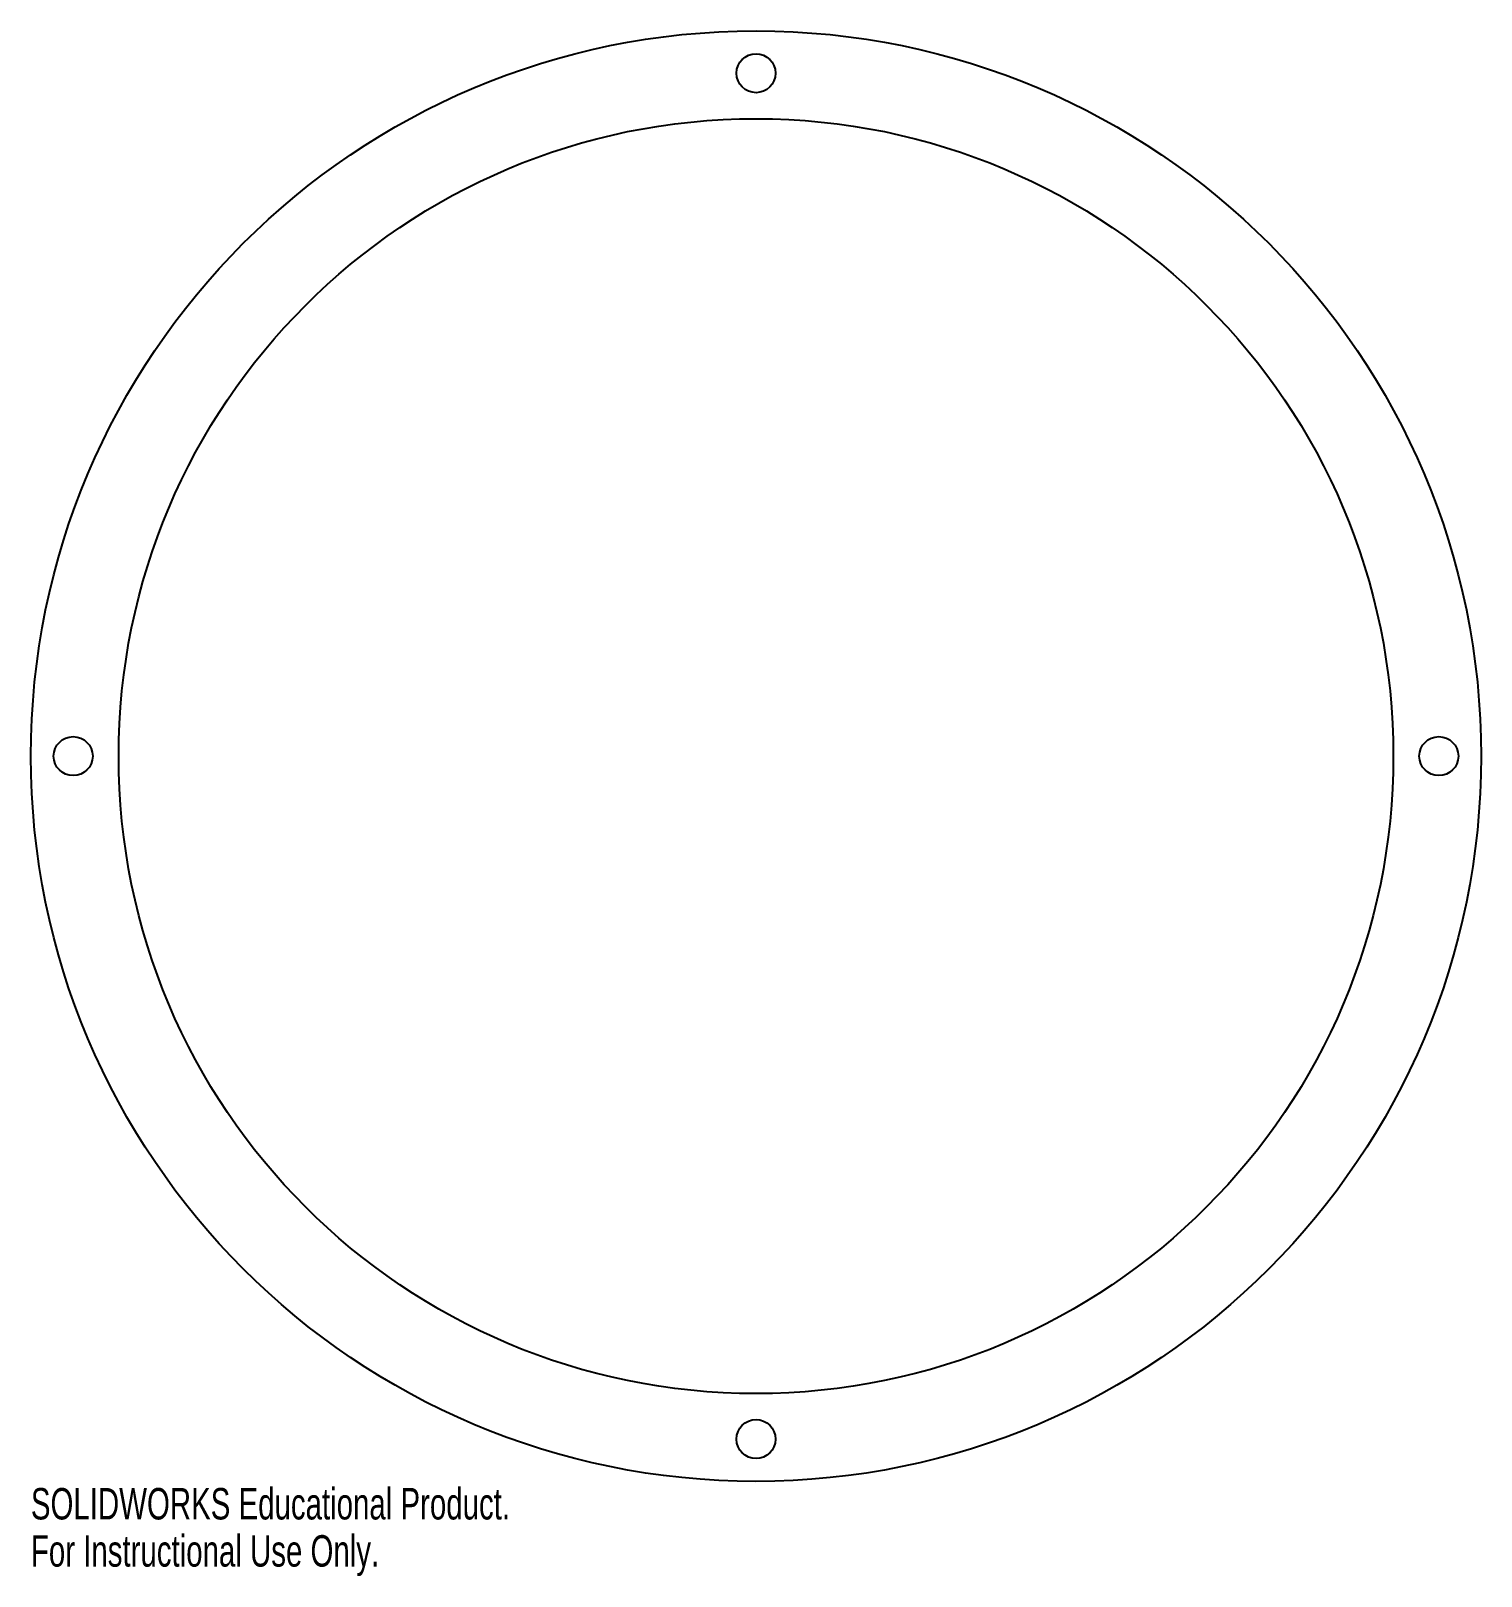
# Model space of a CAD drawing. Header units: millimetres. Extents: x -111 to 111, y -126 to 111.
import ezdxf

# ---------------------------------------------------------------- set-up
doc = ezdxf.new("R2010")
doc.units = ezdxf.units.MM
doc.styles.add('SLDTEXTSTYLE0', font='TXT', dxfattribs={"width": 0.7})

msp = doc.modelspace()

# ---------------------------------------------------------------- linework, layer by layer
at = {"color": 7, "linetype": 'Continuous', "lineweight": 25}
for centre, radius in [((0, 0), 111.5), ((0, 105), 3), ((0, 0), 98), ((-105, 0), 3), ((105, 0), 3), ((0, -105), 3)]:
    msp.add_circle(centre, radius, dxfattribs=at)

# ---------------------------------------------------------------- texts
at = {"color": 7, "linetype": 'Continuous', "char_height": 4.8336, "attachment_point": 1, "style": 'SLDTEXTSTYLE0'}
for s, insert in [('SOLIDWORKS Educational Product.', (-111.5, -112.52)), ('For Instructional Use Only.', (-111.5, -119.77))]:
    msp.add_mtext(s, dxfattribs=dict(at, insert=insert))

doc.saveas('drawing.dxf')
